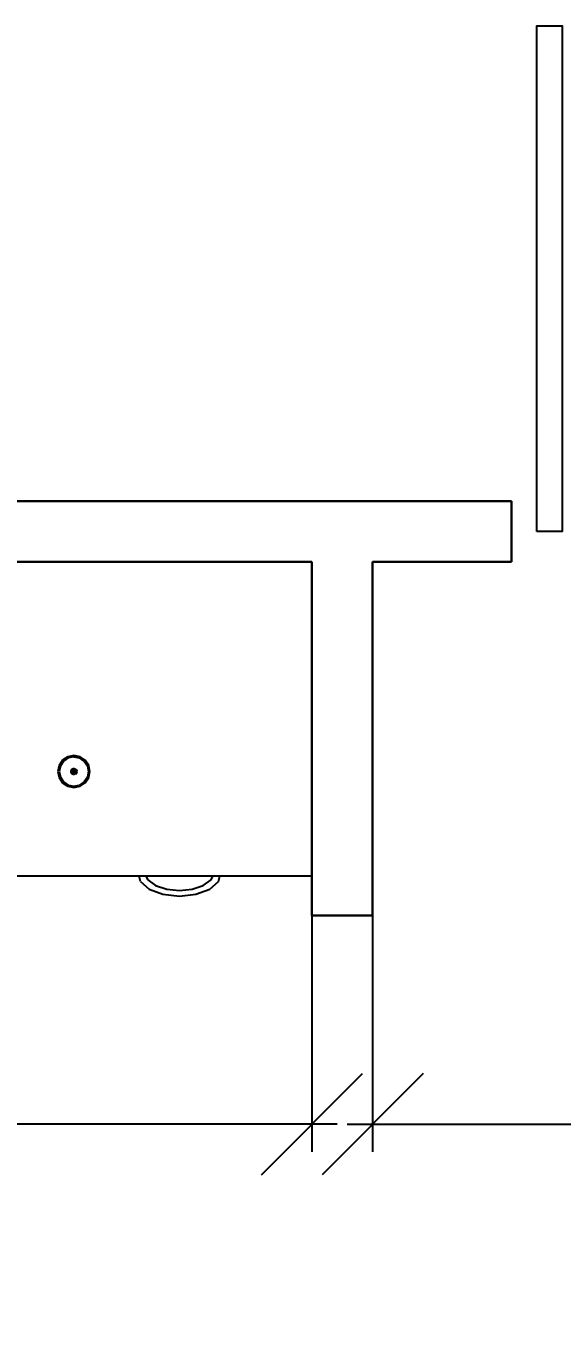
# Model space of a CAD drawing. Header units: inches. Extents: x 2870606 to 3671143, y -733551 to -473558.
# Drawn here: x 3265706 to 3266767, y -512045 to -509483 of the extents above; entities that cross this region are included whole.
import ezdxf

# ---------------------------------------------------------------- set-up
doc = ezdxf.new("R2010")
doc.units = ezdxf.units.IN
doc.header["$MEASUREMENT"] = 0
doc.styles.add('J~stule', font='dutch.ttf')
doc.dimstyles.new('J~style', dxfattribs={"dimscale": 100, "dimtxt": 2.5, "dimasz": 2, "dimexe": 0.55, "dimexo": 0.725, "dimtad": 1, "dimdec": 0, "dimdsep": 46, "dimtxsty": 'J~stule', "dimblk": 'OBLIQUE', "dimcen": 2, "dimdle": 0.5, "dimadec": 0, "dimazin": 0, "dimtfac": 1, "dimtdec": 0, "dimtmove": 0, "dimatfit": 3, "dimfxl": 1, "dimarcsym": 0})

# ---------------------------------------------------------------- blocks, each defined once
blk = doc.blocks.new('fgdgf')
for p, q in [((830048.4, 158583.2, -1288.5), (830048.4, 157961.3, -1288.5)), ((830422.4, 158583.2, -1288.5), (832278.4, 158583.2, -1288.5)), ((830490.3, 158180.5, -1288.5), (830497.2, 158190.7, -1288.5)), ((830499.1, 158188.9, -1288.5), (830492.8, 158179.4, -1288.5)), ((830497.2, 158190.7, -1288.5), (830507.5, 158197.6, -1288.5)), ((830499.1, 158188.9, -1288.5), (830508.5, 158195.1, -1288.5)), ((830507.5, 158197.6, -1288.5), (830519.6, 158200, -1288.5)), ((830519.6, 158197.3, -1288.5), (830508.5, 158195.1, -1288.5)), ((830519.6, 158200, -1288.5), (830531.7, 158197.6, -1288.5)), ((830519.6, 158197.3, -1288.5), (830530.7, 158195.1, -1288.5)), ((830530.7, 158195.1, -1288.5), (830540.1, 158188.9, -1288.5)), ((830531.7, 158197.6, -1288.5), (830541.9, 158190.7, -1288.5)), ((830540.1, 158188.9, -1288.5), (830546.4, 158179.4, -1288.5)), ((830541.9, 158190.7, -1288.5), (830548.8, 158180.5, -1288.5)), ((830487.9, 158168.3, -1288.5), (830490.3, 158180.5, -1288.5)), ((830490.3, 158156.2, -1288.5), (830487.9, 158168.3, -1288.5)), ((830497.2, 158146, -1288.5), (830490.3, 158156.2, -1288.5)), ((830492.8, 158179.4, -1288.5), (830490.6, 158168.3, -1288.5)), ((830490.6, 158168.3, -1288.5), (830492.8, 158157.3, -1288.5)), ((830492.8, 158157.3, -1288.5), (830499.1, 158147.8, -1288.5)), ((830519.6, 158168.3, -1288.5), (830512.3, 158168.3, -1288.5)), ((830512.8, 158171.1, -1288.5), (830519.6, 158168.3, -1288.5)), ((830519.6, 158168.3, -1288.5), (830512.8, 158165.6, -1288.5)), ((830519.6, 158168.3, -1288.5), (830514.4, 158173.5, -1288.5)), ((830519.6, 158168.3, -1288.5), (830514.4, 158163.2, -1288.5)), ((830516.8, 158175.1, -1288.5), (830519.6, 158168.3, -1288.5)), ((830519.6, 158168.3, -1288.5), (830516.8, 158161.6, -1288.5)), ((830519.6, 158168.3, -1288.5), (830519.6, 158175.7, -1288.5)), ((830519.6, 158168.3, -1288.5), (830522.4, 158175.1, -1288.5)), ((830519.6, 158168.3, -1288.5), (830524.7, 158173.5, -1288.5)), ((830519.6, 158168.3, -1288.5), (830526.3, 158171.1, -1288.5)), ((830519.6, 158168.3, -1288.5), (830526.9, 158168.3, -1288.5)), ((830526.3, 158165.6, -1288.5), (830519.6, 158168.3, -1288.5)), ((830524.7, 158163.2, -1288.5), (830519.6, 158168.3, -1288.5)), ((830522.4, 158161.6, -1288.5), (830519.6, 158168.3, -1288.5)), ((830519.6, 158161, -1288.5), (830519.6, 158168.3, -1288.5)), ((830546.4, 158157.3, -1288.5), (830540.1, 158147.8, -1288.5)), ((830548.8, 158156.2, -1288.5), (830541.9, 158146, -1288.5)), ((830546.4, 158179.4, -1288.5), (830548.6, 158168.3, -1288.5)), ((830548.6, 158168.3, -1288.5), (830546.4, 158157.3, -1288.5)), ((830548.8, 158180.5, -1288.5), (830551.2, 158168.3, -1288.5)), ((830551.2, 158168.3, -1288.5), (830548.8, 158156.2, -1288.5)), ((830507.5, 158139.1, -1288.5), (830497.2, 158146, -1288.5)), ((830499.1, 158147.8, -1288.5), (830508.5, 158141.6, -1288.5)), ((830519.6, 158136.7, -1288.5), (830507.5, 158139.1, -1288.5)), ((830519.6, 158139.4, -1288.5), (830508.5, 158141.6, -1288.5)), ((830530.7, 158141.6, -1288.5), (830519.6, 158139.4, -1288.5)), ((830531.7, 158139.1, -1288.5), (830519.6, 158136.7, -1288.5)), ((830540.1, 158147.8, -1288.5), (830530.7, 158141.6, -1288.5)), ((830541.9, 158146, -1288.5), (830531.7, 158139.1, -1288.5)), ((830048.4, 157961.3, -1288.5), (831181.1, 157961.3, -1288.5)), ((830233.6, 157950.9, -1288.5), (830230.9, 157961.3, -1288.5)), ((830250.7, 157935.7, -1288.5), (830233.6, 157950.9, -1288.5)), ((830248.2, 157954.2, -1288.5), (830244.6, 157961.3, -1288.5)), ((830263.8, 157942.8, -1288.5), (830248.2, 157954.2, -1288.5)), ((830373.5, 157954.2, -1288.5), (830357.8, 157942.8, -1288.5)), ((830388.1, 157950.9, -1288.5), (830370.9, 157935.7, -1288.5)), ((830377.1, 157961.3, -1288.5), (830373.5, 157954.2, -1288.5)), ((830388.1, 157950.9, -1288.5), (830390.7, 157961.3, -1288.5)), ((830278, 157925.4, -1288.5), (830250.7, 157935.7, -1288.5)), ((830285.7, 157935.5, -1288.5), (830263.8, 157942.8, -1288.5)), ((830310.8, 157921.7, -1288.5), (830278, 157925.4, -1288.5)), ((830310.8, 157932.9, -1288.5), (830285.7, 157935.5, -1288.5)), ((830335.9, 157935.5, -1288.5), (830310.8, 157932.9, -1288.5)), ((830343.7, 157925.4, -1288.5), (830310.8, 157921.7, -1288.5)), ((830357.8, 157942.8, -1288.5), (830335.9, 157935.5, -1288.5)), ((830370.9, 157935.7, -1288.5), (830343.7, 157925.4, -1288.5))]:
    blk.add_line(p, q)
blk = doc.blocks.new('_Oblique')
at = {"color": 0, "linetype": 'ByBlock', "lineweight": -2}
blk.add_line((-0.5, -0.5), (0.5, 0.5), dxfattribs=at)
blk = doc.blocks.new('*D480')
at = {"color": 0, "lineweight": -2, "transparency": 16777216}
for p, q in [((3266392.2, -511191), (3266392.2, -511710.6)), ((3268042.2, -511195), (3268042.2, -511710.6)), ((3266342.2, -511655.6), (3268092.2, -511655.6))]:
    blk.add_line(p, q, dxfattribs=at)
at = {"layer": 'Defpoints', "color": 0, "lineweight": 35, "transparency": 16777216}
for p in [(3266392.2, -511118.5, 94.1), (3268042.2, -511122.5, -41.6), (3268042.2, -511655.6)]:
    blk.add_point(p, dxfattribs=at)
at = {"color": 0, "lineweight": -2, "transparency": 16777216, "xscale": 200, "yscale": 200, "zscale": 200, "rotation": 180}
blk.add_blockref('_Oblique', (3266392.2, -511655.6), dxfattribs=at)
at = {"color": 0, "lineweight": -2, "transparency": 16777216, "xscale": 200, "yscale": 200, "zscale": 200}
blk.add_blockref('_Oblique', (3268042.2, -511655.6), dxfattribs=at)
at = {"color": 0, "transparency": 16777216, "insert": (3267217.2, -511462.9), "char_height": 250, "attachment_point": 5, "style": 'J~stule'}
blk.add_mtext('1650', dxfattribs=at)
blk = doc.blocks.new('*D481')
at = {"color": 0, "lineweight": -2, "transparency": 16777216}
for p, q in [((3264042.2, -511144.4), (3264042.2, -511710.6)), ((3266272.2, -511144.4), (3266272.2, -511710.6)), ((3266322.2, -511655.6), (3263992.2, -511655.6))]:
    blk.add_line(p, q, dxfattribs=at)
at = {"layer": 'Defpoints', "color": 0, "lineweight": 35, "transparency": 16777216}
for p in [(3264042.2, -511071.9), (3266272.2, -511071.9), (3264042.2, -511655.6)]:
    blk.add_point(p, dxfattribs=at)
at = {"color": 0, "lineweight": -2, "transparency": 16777216, "xscale": 200, "yscale": 200, "zscale": 200, "rotation": 180}
blk.add_blockref('_Oblique', (3264042.2, -511655.6), dxfattribs=at)
at = {"color": 0, "lineweight": -2, "transparency": 16777216, "xscale": 200, "yscale": 200, "zscale": 200}
blk.add_blockref('_Oblique', (3266272.2, -511655.6), dxfattribs=at)
at = {"color": 0, "transparency": 16777216, "insert": (3265157.2, -511465.6), "char_height": 250, "attachment_point": 5, "style": 'J~stule'}
blk.add_mtext('2230', dxfattribs=at)

msp = doc.modelspace()

# ---------------------------------------------------------------- linework, layer by layer
at = {"lineweight": 30}
msp.add_line((3266667.38, -510423.13, 76.49), (3266667.38, -510543.13, 76.49), dxfattribs=at)
at = {"elevation": 58.88}
msp.add_lwpolyline([(3266717.38, -510483.13), (3266717.38, -509483.13), (3266767.38, -509483.13), (3266767.38, -510483.13)], close=True, dxfattribs=at)
at = {"lineweight": 30}
for points in [[(3266272.2, -510543.13), (3264042.2, -510543.13), (3264042.2, -518223.13), (3263642.2, -518223.13), (3263642.2, -510423.13), (3266667.38, -510423.13)], [(3266667.38, -510543.13), (3266392.2, -510543.13)]]:
    msp.add_lwpolyline(points, dxfattribs=at)
at = {"lineweight": 30, "elevation": 94.1}
msp.add_lwpolyline([(3266272.2, -510543.13), (3266272.2, -511243.13), (3266392.2, -511243.13), (3266392.2, -510543.13)], dxfattribs=at)

# ---------------------------------------------------------------- block references
at = {"xscale": -1}
msp.add_blockref('fgdgf', (4096320.56, -669126.33, 1288.5), dxfattribs=at)

# ---------------------------------------------------------------- dimensions: what is measured, and where the dimension line sits
for base, p1, p2, picture, middle in [((3264042.2, -511655.64), (3266272.2, -511071.92), (3264042.2, -511071.92), '*D481', (3265157.2, -511465.63)), ((3268042.2, -511655.64), (3266392.2, -511118.47, 94.1), (3268042.2, -511122.51, -41.65), '*D480', (3267217.2, -511462.94))]:
    dim = msp.add_linear_dim(base=base, p1=p1, p2=p2, dimstyle='J~style', override={"dimdec": 1, "dimtdec": 1})
    dim.commit()
    dim.dimension.update_dxf_attribs({"geometry": picture, "text_midpoint": middle})

doc.saveas('drawing.dxf')
